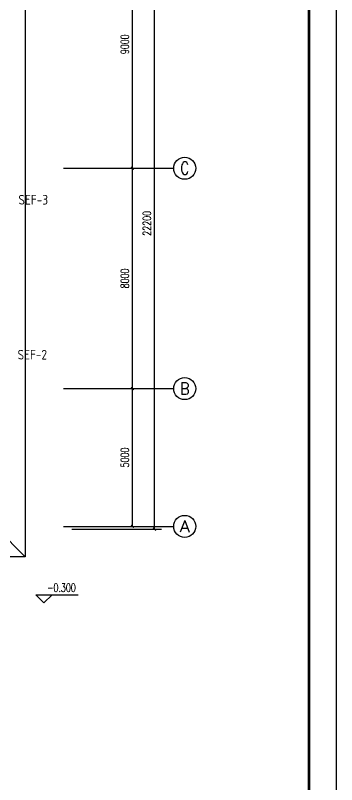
# Model space of a CAD drawing. Extents: x 5211311 to 5622788, y -441754 to -251897.
# Drawn here: x 5314423 to 5326088, y -405931 to -378006 of the extents above; entities that cross this region are included whole.
import ezdxf
from ezdxf.enums import TextEntityAlignment as Align

# ---------------------------------------------------------------- set-up
doc = ezdxf.new("R2010")
doc.units = 0
doc.header["$LTSCALE"] = 1000
doc.header["$MEASUREMENT"] = 0
doc.layers.get('0').update_dxf_attribs({"linetype": 'CONTINUOUS'})
doc.layers.get('Defpoints').update_dxf_attribs({"linetype": 'CONTINUOUS'})
for name, color, linetype in [('AXIS_TEXT', 7, 'CONTINUOUS'), ('DUCT-送风标注', 3, 'CONTINUOUS'), ('PUB_TITLE', 4, 'CONTINUOUS'), ('建筑底图', 251, 'CONTINUOUS')]:
    doc.layers.add(name, color=color, linetype=linetype)
doc.styles.add('_TCH_AXIS', font='COMPLEX', dxfattribs={"bigfont": 'GBCBIG'})
doc.styles.add('_TCH_DIM', font='SIMPLEX', dxfattribs={"bigfont": 'GBCBIG'})
doc.styles.add('_TCH_DIM_T3', font='SIMPLEX', dxfattribs={"width": 0.705882, "bigfont": 'GBCBIG'})
doc.styles.add('COMPLEX', font='COMPLEX')
doc.styles.get("Standard").update_dxf_attribs({"font": 'GBENOR', "bigfont": 'GBCBIG'})
doc.dimstyles.new('_TCH_ARCH&&100', dxfattribs={"dimtxt": 297.5, "dimasz": 100, "dimexe": 250, "dimexo": 300, "dimgap": 126.25, "dimtad": 1, "dimdec": 0, "dimzin": 0, "dimdsep": 46, "dimtxsty": '_TCH_DIM_T3', "dimblk": 'ARCHTICK', "dimcen": 0.09, "dimclrt": 7, "dimazin": 2, "dimtfac": 1, "dimtdec": 0, "dimtix": 1, "dimtmove": 2, "dimatfit": 3, "dimfxl": 0, "dimtolj": 1, "dimtzin": 0, "dimarcsym": 0})

# ---------------------------------------------------------------- blocks, each defined once
blk = doc.blocks.new('_ArchTick')
at = {"color": 0, "linetype": 'ByBlock', "const_width": 0.4}
blk.add_lwpolyline([(-0.5, -0.5), (0.5, 0.5)], dxfattribs=at)
blk = doc.blocks.new('*D68')
at = {"layer": 'Defpoints', "color": 0, "transparency": 16777216}
for p in [(5316174, -391556), (5318674, -391556), (5316174, -396556)]:
    blk.add_point(p, dxfattribs=at)
at = {"layer": '建筑底图', "color": 0, "lineweight": -2, "transparency": 16777216}
for p, q in [((5316474, -391556), (5318924, -391556)), ((5318674, -396556), (5318674, -391556)), ((5316474, -396556), (5318924, -396556))]:
    blk.add_line(p, q, dxfattribs=at)
at = {"layer": '建筑底图', "color": 0, "lineweight": -2, "transparency": 16777216, "xscale": 100, "yscale": 100, "zscale": 100}
for p, rotation in [((5318674, -391556), 90), ((5318674, -396556), 270)]:
    blk.add_blockref('_ArchTick', p, dxfattribs=dict(at, rotation=rotation))
at = {"layer": '建筑底图', "color": 7, "transparency": 16777216, "insert": (5318399, -394056), "char_height": 297.5, "attachment_point": 5, "rotation": 90, "style": '_TCH_DIM_T3'}
blk.add_mtext('\\A1;5000', dxfattribs=at)
blk = doc.blocks.new('*D69')
at = {"layer": 'Defpoints', "color": 0, "transparency": 16777216}
for p in [(5316174, -383556), (5318674, -383556), (5316174, -391556)]:
    blk.add_point(p, dxfattribs=at)
at = {"layer": '建筑底图', "color": 0, "lineweight": -2, "transparency": 16777216}
for p, q in [((5316474, -383556), (5318924, -383556)), ((5318674, -391556), (5318674, -383556)), ((5316474, -391556), (5318924, -391556))]:
    blk.add_line(p, q, dxfattribs=at)
at = {"layer": '建筑底图', "color": 0, "lineweight": -2, "transparency": 16777216, "xscale": 100, "yscale": 100, "zscale": 100}
for p, rotation in [((5318674, -383556), 90), ((5318674, -391556), 270)]:
    blk.add_blockref('_ArchTick', p, dxfattribs=dict(at, rotation=rotation))
at = {"layer": '建筑底图', "color": 7, "transparency": 16777216, "insert": (5318399, -387556), "char_height": 297.5, "attachment_point": 5, "rotation": 90, "style": '_TCH_DIM_T3'}
blk.add_mtext('\\A1;8000', dxfattribs=at)
blk = doc.blocks.new('*D70')
at = {"layer": 'Defpoints', "color": 0, "transparency": 16777216}
for p in [(5316174, -374556), (5318674, -374556), (5316174, -383556)]:
    blk.add_point(p, dxfattribs=at)
at = {"layer": '建筑底图', "color": 0, "lineweight": -2, "transparency": 16777216}
for p, q in [((5316474, -374556), (5318924, -374556)), ((5318674, -383556), (5318674, -374556)), ((5316474, -383556), (5318924, -383556))]:
    blk.add_line(p, q, dxfattribs=at)
at = {"layer": '建筑底图', "color": 0, "lineweight": -2, "transparency": 16777216, "xscale": 100, "yscale": 100, "zscale": 100}
for p, rotation in [((5318674, -374556), 90), ((5318674, -383556), 270)]:
    blk.add_blockref('_ArchTick', p, dxfattribs=dict(at, rotation=rotation))
at = {"layer": '建筑底图', "color": 7, "transparency": 16777216, "insert": (5318399, -379056), "char_height": 297.5, "attachment_point": 5, "rotation": 90, "style": '_TCH_DIM_T3'}
blk.add_mtext('\\A1;9000', dxfattribs=at)
blk = doc.blocks.new('*D71')
at = {"layer": 'Defpoints', "color": 0, "transparency": 16777216}
for p in [(5316174, -374456), (5319474, -374456), (5316174, -396656)]:
    blk.add_point(p, dxfattribs=at)
at = {"layer": '建筑底图', "color": 0, "lineweight": -2, "transparency": 16777216}
for p, q in [((5316474, -374456), (5319724, -374456)), ((5319474, -396656), (5319474, -374456)), ((5316474, -396656), (5319724, -396656))]:
    blk.add_line(p, q, dxfattribs=at)
at = {"layer": '建筑底图', "color": 0, "lineweight": -2, "transparency": 16777216, "xscale": 100, "yscale": 100, "zscale": 100}
for p, rotation in [((5319474, -374456), 90), ((5319474, -396656), 270)]:
    blk.add_blockref('_ArchTick', p, dxfattribs=dict(at, rotation=rotation))
at = {"layer": '建筑底图', "color": 7, "transparency": 16777216, "insert": (5319199, -385556), "char_height": 297.5, "attachment_point": 5, "rotation": 90, "style": '_TCH_DIM_T3'}
blk.add_mtext('\\A1;22200', dxfattribs=at)
blk = doc.blocks.new('_AXISO')
blk.add_circle((0, 0), 0.5)
at = {"layer": 'AXIS_TEXT', "style": 'COMPLEX', "width": 1.041667}
blk.add_attdef('A', text='', height=0.56, dxfattribs=at).set_placement((-0.25, -0.28), (0.25, -0.28), align=Align.FIT)

msp = doc.modelspace()

# ---------------------------------------------------------------- linework, layer by layer
at = {"layer": 'PUB_TITLE', "color": 4}
msp.add_lwpolyline([(5241988.4, -422737.3), (5326088.4, -422737.3), (5326088.4, -363337.3), (5241988.4, -363337.3)], close=True, dxfattribs=at)
at = {"layer": 'PUB_TITLE', "color": 4, "const_width": 100}
msp.add_lwpolyline([(5244488.4, -421737.3), (5325088.4, -421737.3), (5325088.4, -364337.3), (5244488.4, -364337.3)], close=True, dxfattribs=at)
at = {"layer": '建筑底图'}
for p, q in [((5316174.3, -383556.3), (5320174.3, -383556.3)), ((5316174.3, -391556.3), (5320174.3, -391556.3)), ((5313774.3, -396656.3), (5314774.3, -397656.3)), ((5316174.3, -396556.3), (5320174.3, -396556.3)), ((5315462.4, -399336), (5315162.4, -399036)), ((5315162.4, -399036), (5316702.7, -399036)), ((5315462.4, -399336), (5315762.4, -399036))]:
    msp.add_line(p, q, dxfattribs=at)
msp.add_lwpolyline([(5294574.3, -377506.3), (5294574.3, -373456.3), (5314774.3, -373456.3), (5314774.3, -397656.3), (5310224.3, -397656.3)], dxfattribs=at)

# ---------------------------------------------------------------- block references
ref = msp.add_blockref('_AXISO', (5320574.3, -383556.3), dxfattribs=dict(at, xscale=800, yscale=800, zscale=800))
ref.add_attrib('A', 'C', dxfattribs={"layer": 'AXIS_TEXT', "color": 0, "height": 455.7, "style": '_TCH_AXIS'}).set_placement((5320411.5, -383784.1), (5320737, -383784.1), align=Align.FIT)
ref = msp.add_blockref('_AXISO', (5320574.3, -391556.3), dxfattribs=dict(at, xscale=800, yscale=800, zscale=800))
ref.add_attrib('A', 'B', dxfattribs={"layer": 'AXIS_TEXT', "color": 0, "height": 435.3, "style": '_TCH_AXIS'}).set_placement((5320398.1, -391773.9), (5320750.5, -391773.9), align=Align.FIT)
ref = msp.add_blockref('_AXISO', (5320574.3, -396556.3), dxfattribs=dict(at, xscale=800, yscale=800, zscale=800))
ref.add_attrib('A', 'A', dxfattribs={"layer": 'AXIS_TEXT', "color": 0, "height": 425.2, "style": '_TCH_AXIS'}).set_placement((5320392.1, -396768.9), (5320756.5, -396768.9), align=Align.FIT)

# ---------------------------------------------------------------- texts
at = {"layer": 'DUCT-送风标注', "color": 7}
for s, p in [('SEF-3', (5314534.1, -384873.3)), ('SEF-2', (5314503.6, -390498.7))]:
    msp.add_text(s, height=350, dxfattribs=at).set_placement(p)
at = {"layer": '建筑底图', "style": '_TCH_DIM', "width": 0.705882}
msp.add_text('-0.300', height=297.5, dxfattribs=at).set_placement((5315572.7, -398931))

# ---------------------------------------------------------------- dimensions: what is measured, and where the dimension line sits
at = {"layer": '建筑底图'}
for p1, p2, distance, picture, middle in [((5316174.3, -396656.3), (5316174.3, -374456.3), -3300, '*D71', (5319199.3, -385556.3)), ((5316174.3, -383556.3), (5316174.3, -374556.3), -2500, '*D70', (5318399.3, -379056.3)), ((5316174.3, -391556.3), (5316174.3, -383556.3), -2500, '*D69', (5318399.3, -387556.3)), ((5316174.3, -396556.3), (5316174.3, -391556.3), -2500, '*D68', (5318399.3, -394056.3))]:
    dim = msp.add_aligned_dim(p1=p1, p2=p2, distance=distance, dimstyle='_TCH_ARCH&&100', dxfattribs=at)
    dim.commit()
    dim.dimension.update_dxf_attribs({"geometry": picture, "text_midpoint": middle})

doc.saveas('drawing.dxf')
